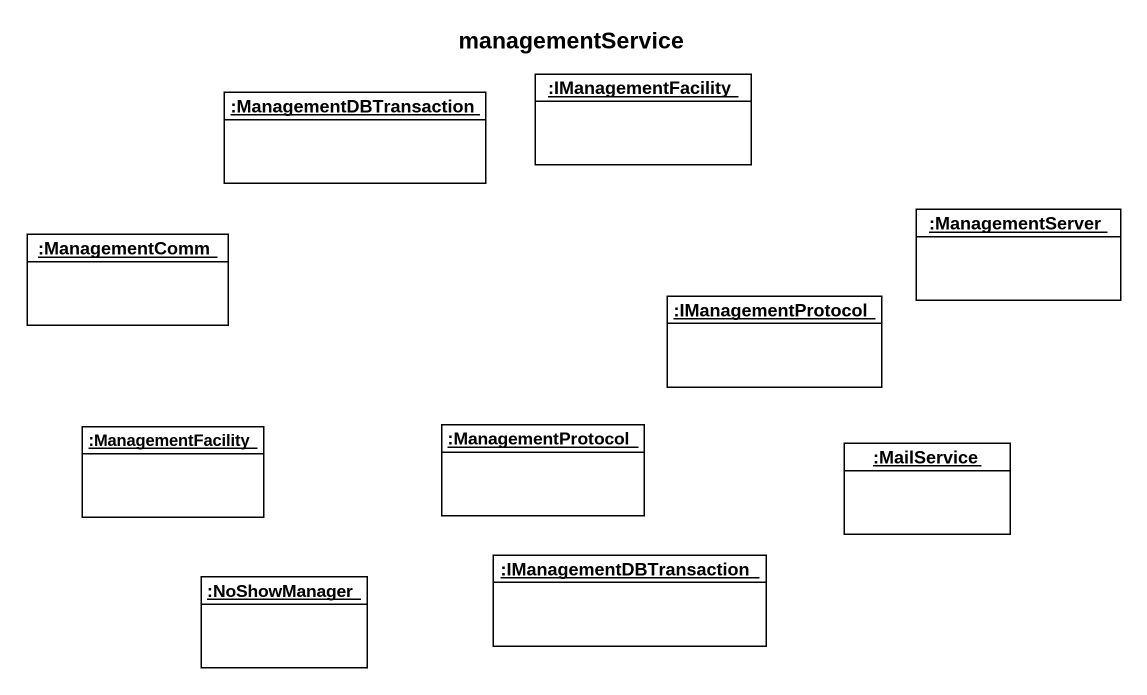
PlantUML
@startuml
title managementService
hide circle
hide empty members
object ":IManagementFacility" as IManagementFacility
object ":ManagementDBTransaction" as ManagementDBTransaction
object ":ManagementServer" as ManagementServer
object ":ManagementComm" as ManagementComm
object ":IManagementProtocol" as IManagementProtocol
object ":ManagementFacility" as ManagementFacility
object ":ManagementProtocol" as ManagementProtocol
object ":MailService" as MailService
object ":NoShowManager" as NoShowManager
object ":IManagementDBTransaction" as IManagementDBTransaction
@enduml
